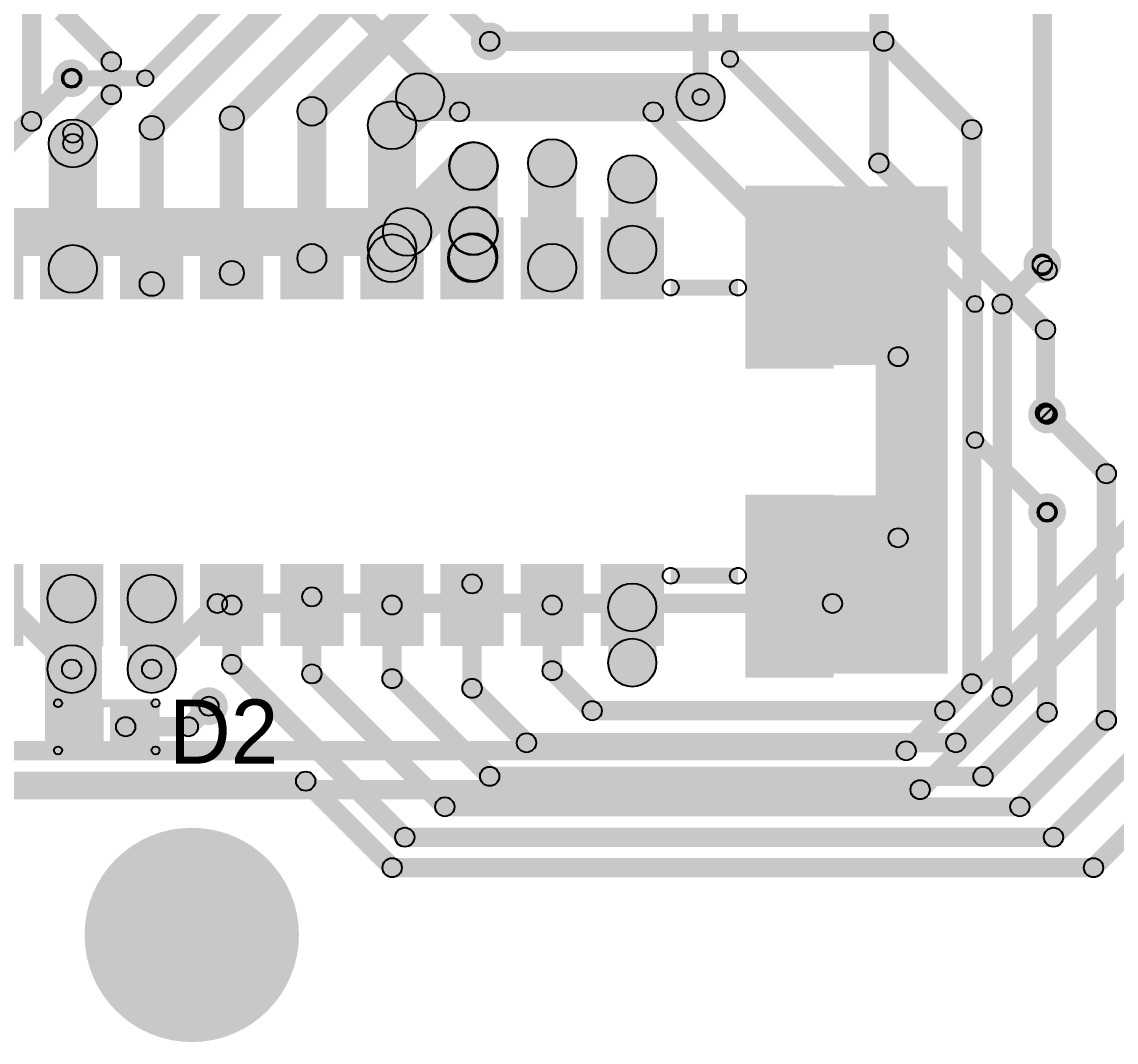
# Model space of a CAD drawing. Header units: millimetres. Extents: x -1.37 to 1.18, y -0.07 to 2.63.
# Drawn here: x -0.106 to 0.577, y -0.067 to 0.57 of the extents above; entities that cross this region are included whole.
import ezdxf

# ---------------------------------------------------------------- set-up
doc = ezdxf.new("R2010")
doc.units = ezdxf.units.MM
doc.header["$MEASUREMENT"] = 0
for name, color, linetype in [('BottomLayer', 5, 'Continuous'), ('BottomSolder', 6, 'Continuous'), ('PadHoleLayer', 156, 'Continuous'), ('TopLayer', 1, 'Continuous'), ('TopOverlay', 2, 'Continuous'), ('TopPaste', 8, 'Continuous'), ('TopSolder', 216, 'Continuous'), ('ViaHoleLayer', 16, 'Continuous')]:
    doc.layers.add(name, color=color, linetype=linetype)

# ---------------------------------------------------------------- blocks, each defined once
blk = doc.blocks.new('M55_6012642R_49')
at = {"layer": 'BottomSolder'}
h = blk.add_hatch(color=6, dxfattribs=at)
edge = h.paths.add_edge_path()
edge.add_arc((0.38701, 0), 0.004, 0, 360)
at = {"layer": 'PadHoleLayer'}
h = blk.add_hatch(color=156, dxfattribs=at)
edge = h.paths.add_edge_path()
edge.add_arc((0.38701, 0), 0.03248, 0, 360)
at = {"layer": 'TopLayer'}
for points in [[(0.42185, 0.04331), (0.37461, 0.04331), (0.37461, 0.14961), (0.42185, 0.14961)], [(-0.06575, 0.12992), (-0.03425, 0.12992), (-0.03425, 0.08661), (-0.06575, 0.08661)], [(-0.01575, 0.12992), (0.01575, 0.12992), (0.01575, 0.08661), (-0.01575, 0.08661)], [(0.03425, 0.12992), (0.06575, 0.12992), (0.06575, 0.08661), (0.03425, 0.08661)], [(0.08425, 0.12992), (0.11575, 0.12992), (0.11575, 0.08661), (0.08425, 0.08661)], [(0.13425, 0.12992), (0.16575, 0.12992), (0.16575, 0.08661), (0.13425, 0.08661)], [(0.18425, 0.12992), (0.21575, 0.12992), (0.21575, 0.08661), (0.18425, 0.08661)], [(0.23425, 0.12992), (0.26575, 0.12992), (0.26575, 0.08661), (0.23425, 0.08661)], [(0.28425, 0.12992), (0.31575, 0.12992), (0.31575, 0.08661), (0.28425, 0.08661)], [(0.42185, -0.14961), (0.37461, -0.14961), (0.37461, -0.04331), (0.42185, -0.04331)], [(-0.06575, -0.08661), (-0.03425, -0.08661), (-0.03425, -0.12992), (-0.06575, -0.12992)], [(-0.01575, -0.08661), (0.01575, -0.08661), (0.01575, -0.12992), (-0.01575, -0.12992)], [(0.03425, -0.08661), (0.06575, -0.08661), (0.06575, -0.12992), (0.03425, -0.12992)], [(0.08425, -0.08661), (0.11575, -0.08661), (0.11575, -0.12992), (0.08425, -0.12992)], [(0.13425, -0.08661), (0.16575, -0.08661), (0.16575, -0.12992), (0.13425, -0.12992)], [(0.18425, -0.08661), (0.21575, -0.08661), (0.21575, -0.12992), (0.18425, -0.12992)], [(0.23425, -0.08661), (0.26575, -0.08661), (0.26575, -0.12992), (0.23425, -0.12992)], [(0.28425, -0.08661), (0.31575, -0.08661), (0.31575, -0.12992), (0.28425, -0.12992)]]:
    blk.add_hatch(color=1, dxfattribs=at).paths.add_polyline_path(points)
at = {"layer": 'TopOverlay'}
h = blk.add_hatch(color=2, dxfattribs=at)
edge = h.paths.add_edge_path()
edge.add_arc((0.324, 0.09), 0.005, 0, 360)
for points in [[(0.324, 0.085), (0.324, 0.095), (0.366, 0.095), (0.366, 0.085)], [(0.324, -0.095), (0.324, -0.085), (0.366, -0.085), (0.366, -0.095)]]:
    blk.add_hatch(color=2, dxfattribs=at).paths.add_polyline_path(points)
h = blk.add_hatch(color=2, dxfattribs=at)
edge = h.paths.add_edge_path()
edge.add_arc((0.366, 0.09), 0.005, 0, 360)
h = blk.add_hatch(color=2, dxfattribs=at)
edge = h.paths.add_edge_path()
edge.add_arc((0.324, -0.09), 0.005, 0, 360)
h = blk.add_hatch(color=2, dxfattribs=at)
edge = h.paths.add_edge_path()
edge.add_arc((0.366, -0.09), 0.005, 0, 360)
at = {"layer": 'TopPaste'}
for points in [[(0.42185, 0.04331), (0.37461, 0.04331), (0.37461, 0.14961), (0.42185, 0.14961)], [(-0.06575, 0.12992), (-0.03425, 0.12992), (-0.03425, 0.08661), (-0.06575, 0.08661)], [(-0.01575, 0.12992), (0.01575, 0.12992), (0.01575, 0.08661), (-0.01575, 0.08661)], [(0.03425, 0.12992), (0.06575, 0.12992), (0.06575, 0.08661), (0.03425, 0.08661)], [(0.08425, 0.12992), (0.11575, 0.12992), (0.11575, 0.08661), (0.08425, 0.08661)], [(0.13425, 0.12992), (0.16575, 0.12992), (0.16575, 0.08661), (0.13425, 0.08661)], [(0.18425, 0.12992), (0.21575, 0.12992), (0.21575, 0.08661), (0.18425, 0.08661)], [(0.23425, 0.12992), (0.26575, 0.12992), (0.26575, 0.08661), (0.23425, 0.08661)], [(0.28425, 0.12992), (0.31575, 0.12992), (0.31575, 0.08661), (0.28425, 0.08661)], [(0.42185, -0.14961), (0.37461, -0.14961), (0.37461, -0.04331), (0.42185, -0.04331)], [(-0.06575, -0.08661), (-0.03425, -0.08661), (-0.03425, -0.12992), (-0.06575, -0.12992)], [(-0.01575, -0.08661), (0.01575, -0.08661), (0.01575, -0.12992), (-0.01575, -0.12992)], [(0.03425, -0.08661), (0.06575, -0.08661), (0.06575, -0.12992), (0.03425, -0.12992)], [(0.08425, -0.08661), (0.11575, -0.08661), (0.11575, -0.12992), (0.08425, -0.12992)], [(0.13425, -0.08661), (0.16575, -0.08661), (0.16575, -0.12992), (0.13425, -0.12992)], [(0.18425, -0.08661), (0.21575, -0.08661), (0.21575, -0.12992), (0.18425, -0.12992)], [(0.23425, -0.08661), (0.26575, -0.08661), (0.26575, -0.12992), (0.23425, -0.12992)], [(0.28425, -0.08661), (0.31575, -0.08661), (0.31575, -0.12992), (0.28425, -0.12992)]]:
    blk.add_hatch(color=8, dxfattribs=at).paths.add_polyline_path(points)
at = {"layer": 'TopSolder'}
for points in [[(0.42585, 0.03931), (0.37061, 0.03931), (0.37061, 0.15361), (0.42585, 0.15361)], [(-0.11975, 0.13392), (-0.08025, 0.13392), (-0.08025, 0.08261), (-0.11975, 0.08261)], [(-0.06975, 0.13392), (-0.03025, 0.13392), (-0.03025, 0.08261), (-0.06975, 0.08261)], [(-0.01975, 0.13392), (0.01975, 0.13392), (0.01975, 0.08261), (-0.01975, 0.08261)], [(0.03025, 0.13392), (0.06975, 0.13392), (0.06975, 0.08261), (0.03025, 0.08261)], [(0.08025, 0.13392), (0.11975, 0.13392), (0.11975, 0.08261), (0.08025, 0.08261)], [(0.13025, 0.13392), (0.16975, 0.13392), (0.16975, 0.08261), (0.13025, 0.08261)], [(0.18025, 0.13392), (0.21975, 0.13392), (0.21975, 0.08261), (0.18025, 0.08261)], [(0.23025, 0.13392), (0.26975, 0.13392), (0.26975, 0.08261), (0.23025, 0.08261)], [(0.28025, 0.13392), (0.31975, 0.13392), (0.31975, 0.08261), (0.28025, 0.08261)], [(0.42585, -0.15361), (0.37061, -0.15361), (0.37061, -0.03931), (0.42585, -0.03931)], [(-0.11975, -0.08261), (-0.08025, -0.08261), (-0.08025, -0.13392), (-0.11975, -0.13392)], [(-0.06975, -0.08261), (-0.03025, -0.08261), (-0.03025, -0.13392), (-0.06975, -0.13392)], [(-0.01975, -0.08261), (0.01975, -0.08261), (0.01975, -0.13392), (-0.01975, -0.13392)], [(0.03025, -0.08261), (0.06975, -0.08261), (0.06975, -0.13392), (0.03025, -0.13392)], [(0.08025, -0.08261), (0.11975, -0.08261), (0.11975, -0.13392), (0.08025, -0.13392)], [(0.13025, -0.08261), (0.16975, -0.08261), (0.16975, -0.13392), (0.13025, -0.13392)], [(0.18025, -0.08261), (0.21975, -0.08261), (0.21975, -0.13392), (0.18025, -0.13392)], [(0.23025, -0.08261), (0.26975, -0.08261), (0.26975, -0.13392), (0.23025, -0.13392)], [(0.28025, -0.08261), (0.31975, -0.08261), (0.31975, -0.13392), (0.28025, -0.13392)]]:
    blk.add_hatch(color=216, dxfattribs=at).paths.add_polyline_path(points)
h = blk.add_hatch(color=216, dxfattribs=at)
edge = h.paths.add_edge_path()
edge.add_arc((0.38701, 0), 0.004, 0, 360)
at = {"layer": 'TopOverlay'}
for centre in [(0.324, 0.09), (0.366, 0.09), (0.324, -0.09), (0.366, -0.09)]:
    blk.add_circle(centre, 0.005, dxfattribs=at)
blk = doc.blocks.new('AZ6225_01F_R7GR_62')
at = {"layer": 'TopLayer'}
for points in [[(-0.02756, 0.01181), (-0.00591, 0.01181), (-0.00591, -0.01181), (-0.02756, -0.01181)], [(0.00591, 0.01181), (0.02756, 0.01181), (0.02756, -0.01181), (0.00591, -0.01181)]]:
    blk.add_hatch(color=1, dxfattribs=at).paths.add_polyline_path(points)
at = {"layer": 'TopOverlay'}
h = blk.add_hatch(color=2, dxfattribs=at)
edge = h.paths.add_edge_path()
edge.add_arc((-0.0305, 0.01466), 0.0025, 0, 360)
h = blk.add_hatch(color=2, dxfattribs=at)
edge = h.paths.add_edge_path()
edge.add_arc((-0.0305, 0.01466), 0.0025, 0, 360)
for points in [[(-0.028, -0.01475), (-0.033, -0.01475), (-0.033, 0.01466), (-0.028, 0.01466)], [(-0.0305, 0.01216), (-0.0305, 0.01716), (0.03037, 0.01716), (0.03037, 0.01216)], [(0.03287, -0.01475), (0.02787, -0.01475), (0.02787, 0.01466), (0.03287, 0.01466)], [(-0.0305, -0.01725), (-0.0305, -0.01225), (0.03037, -0.01225), (0.03037, -0.01725)]]:
    blk.add_hatch(color=2, dxfattribs=at).paths.add_polyline_path(points)
h = blk.add_hatch(color=2, dxfattribs=at)
edge = h.paths.add_edge_path()
edge.add_arc((0.03037, 0.01466), 0.0025, 0, 360)
h = blk.add_hatch(color=2, dxfattribs=at)
edge = h.paths.add_edge_path()
edge.add_arc((0.03037, 0.01466), 0.0025, 0, 360)
h = blk.add_hatch(color=2, dxfattribs=at)
edge = h.paths.add_edge_path()
edge.add_arc((-0.0305, -0.01475), 0.0025, 0, 360)
h = blk.add_hatch(color=2, dxfattribs=at)
edge = h.paths.add_edge_path()
edge.add_arc((-0.0305, -0.01475), 0.0025, 0, 360)
h = blk.add_hatch(color=2, dxfattribs=at)
edge = h.paths.add_edge_path()
edge.add_arc((0.03037, -0.01475), 0.0025, 0, 360)
h = blk.add_hatch(color=2, dxfattribs=at)
edge = h.paths.add_edge_path()
edge.add_arc((0.03037, -0.01475), 0.0025, 0, 360)
at = {"layer": 'TopPaste'}
for points in [[(-0.02756, 0.01181), (-0.00591, 0.01181), (-0.00591, -0.01181), (-0.02756, -0.01181)], [(0.00591, 0.01181), (0.02756, 0.01181), (0.02756, -0.01181), (0.00591, -0.01181)]]:
    blk.add_hatch(color=8, dxfattribs=at).paths.add_polyline_path(points)
at = {"layer": 'TopSolder'}
for points in [[(-0.03156, 0.01581), (-0.00191, 0.01581), (-0.00191, -0.01581), (-0.03156, -0.01581)], [(0.00191, 0.01581), (0.03156, 0.01581), (0.03156, -0.01581), (0.00191, -0.01581)]]:
    blk.add_hatch(color=216, dxfattribs=at).paths.add_polyline_path(points)
at = {"layer": 'TopOverlay'}
for centre in [(-0.0305, 0.01466), (-0.0305, 0.01466), (0.03037, 0.01466), (0.03037, 0.01466), (-0.0305, -0.01475), (-0.0305, -0.01475), (0.03037, -0.01475), (0.03037, -0.01475)]:
    blk.add_circle(centre, 0.0025, dxfattribs=at)

msp = doc.modelspace()

# ---------------------------------------------------------------- hatches: boundary and pattern name
at = {"layer": 'BottomLayer'}
for points in [[(0.53703, 0.419), (0.52503, 0.419), (0.52503, 1.06197), (0.53703, 1.06197)], [(0.341, 0.547), (0.331, 0.547), (0.331, 1.00037), (0.341, 1.00037)], [(0.32269, 0.52319), (0.31269, 0.52319), (0.31269, 0.99322), (0.32269, 0.99322)], [(0.435, 0.482), (0.423, 0.482), (0.423, 0.813), (0.435, 0.813)], [(-0.07557, 0.74829), (-0.06708, 0.75677), (0.17144, 0.51824), (0.16296, 0.50976)], [(0.02376, 0.71176), (0.03224, 0.72024), (0.19024, 0.56224), (0.18176, 0.55376)], [(-0.08568, 0.57229), (-0.0772, 0.58077), (-0.04595, 0.54952), (-0.05443, 0.54103)], [(0.33246, 0.54346), (0.33954, 0.55054), (0.49254, 0.39754), (0.48546, 0.39046)], [(-0.04419, 0.52472), (-0.05619, 0.52472), (-0.05619, 0.54528), (-0.04419, 0.54528)], [(-0.10976, 0.49176), (-0.11824, 0.50024), (-0.07924, 0.53924), (-0.07076, 0.53076)], [(-0.07001, 0.49642), (-0.07849, 0.5049), (-0.05443, 0.52897), (-0.04595, 0.52048)], [(0.1672, 0.508), (0.1672, 0.52), (0.28813, 0.52), (0.28813, 0.508)], [(0.28388, 0.50976), (0.29237, 0.51824), (0.44524, 0.36537), (0.43676, 0.35688)], [(-0.06825, 0.49425), (-0.08025, 0.49425), (-0.08025, 0.50066), (-0.06825, 0.50066)], [(0.1451, 0.42839), (0.12389, 0.44961), (0.16514, 0.49086), (0.18635, 0.46965)], [(0.42476, 0.47776), (0.43324, 0.48624), (0.53724, 0.38224), (0.52876, 0.37376)], [(-0.34243, 0.424), (-0.34243, 0.454), (0.1345, 0.454), (0.1345, 0.424)], [(0.53703, 0.41797), (0.52503, 0.41797), (0.52503, 0.419), (0.53703, 0.419)], [(0.52678, 0.41373), (0.53527, 0.42222), (0.53824, 0.41924), (0.52976, 0.41076)], [(0.494, 0.309), (0.484, 0.309), (0.484, 0.394), (0.494, 0.394)], [(0.539, 0.326), (0.527, 0.326), (0.527, 0.378), (0.539, 0.378)], [(0.447, 0.248), (0.435, 0.248), (0.435, 0.36113), (0.447, 0.36113)], [(0.52946, 0.32246), (0.53654, 0.32954), (0.53754, 0.32854), (0.53046, 0.32146)], [(0.48546, 0.30546), (0.49254, 0.31254), (0.53754, 0.26754), (0.53046, 0.26046)], [(0.45024, 0.11076), (0.44176, 0.11924), (0.58957, 0.26705), (0.59805, 0.25857)], [(0.45896, 0.08647), (0.45047, 0.09496), (0.61276, 0.25724), (0.62124, 0.24876)], [(0.40424, 0.20276), (0.39576, 0.21124), (0.43676, 0.25224), (0.44524, 0.24376)], [(-0.12924, 0.21176), (-0.12076, 0.22024), (-0.07076, 0.17024), (-0.07924, 0.16176)], [(0.016, 0.201), (0.016, 0.213), (0.4, 0.213), (0.4, 0.201)], [(-0.02076, 0.16176), (-0.02924, 0.17024), (0.01176, 0.21124), (0.02024, 0.20276)], [(-0.131, 0.109), (-0.131, 0.121), (0.446, 0.121), (0.446, 0.109)], [(-0.2176, 0.08472), (-0.2176, 0.09672), (0.45472, 0.09672), (0.45472, 0.08472)]]:
    msp.add_hatch(color=5, dxfattribs=at).paths.add_polyline_path(points)
h = msp.add_hatch(color=5, dxfattribs=at)
edge = h.paths.add_edge_path()
edge.add_arc((0.186, 0.558), 0.01181, 0, 360)
h = msp.add_hatch(color=5, dxfattribs=at)
edge = h.paths.add_edge_path()
edge.add_arc((0.186, 0.558), 0.006, 0, 360)
h = msp.add_hatch(color=5, dxfattribs=at)
edge = h.paths.add_edge_path()
edge.add_arc((-0.075, 0.535), 0.01181, 0, 360)
h = msp.add_hatch(color=5, dxfattribs=at)
edge = h.paths.add_edge_path()
edge.add_arc((-0.05019, 0.54528), 0.006, 0, 360)
h = msp.add_hatch(color=5, dxfattribs=at)
edge = h.paths.add_edge_path()
edge.add_arc((-0.05019, 0.54528), 0.006, 0, 360)
h = msp.add_hatch(color=5, dxfattribs=at)
edge = h.paths.add_edge_path()
edge.add_arc((0.336, 0.547), 0.005, 0, 360)
h = msp.add_hatch(color=5, dxfattribs=at)
edge = h.paths.add_edge_path()
edge.add_arc((0.336, 0.547), 0.005, 0, 360)
h = msp.add_hatch(color=5, dxfattribs=at)
edge = h.paths.add_edge_path()
edge.add_arc((-0.075, 0.535), 0.006, 0, 360)
h = msp.add_hatch(color=5, dxfattribs=at)
edge = h.paths.add_edge_path()
edge.add_arc((0.31769, 0.52319), 0.01181, 0, 360)
h = msp.add_hatch(color=5, dxfattribs=at)
edge = h.paths.add_edge_path()
edge.add_arc((-0.05019, 0.52472), 0.006, 0, 360)
h = msp.add_hatch(color=5, dxfattribs=at)
edge = h.paths.add_edge_path()
edge.add_arc((-0.05019, 0.52472), 0.006, 0, 360)
h = msp.add_hatch(color=5, dxfattribs=at)
edge = h.paths.add_edge_path()
edge.add_arc((0.31769, 0.52319), 0.005, 0, 360)
h = msp.add_hatch(color=5, dxfattribs=at)
edge = h.paths.add_edge_path()
edge.add_arc((0.1672, 0.514), 0.006, 0, 360)
h = msp.add_hatch(color=5, dxfattribs=at)
edge = h.paths.add_edge_path()
edge.add_arc((0.1672, 0.514), 0.006, 0, 360)
h = msp.add_hatch(color=5, dxfattribs=at)
edge = h.paths.add_edge_path()
edge.add_arc((0.28813, 0.514), 0.006, 0, 360)
h = msp.add_hatch(color=5, dxfattribs=at)
edge = h.paths.add_edge_path()
edge.add_arc((0.28813, 0.514), 0.006, 0, 360)
h = msp.add_hatch(color=5, dxfattribs=at)
edge = h.paths.add_edge_path()
edge.add_arc((-0.07425, 0.49425), 0.01181, 0, 360)
h = msp.add_hatch(color=5, dxfattribs=at)
edge = h.paths.add_edge_path()
edge.add_arc((-0.07425, 0.50066), 0.006, 0, 360)
h = msp.add_hatch(color=5, dxfattribs=at)
edge = h.paths.add_edge_path()
edge.add_arc((-0.07425, 0.50066), 0.006, 0, 360)
h = msp.add_hatch(color=5, dxfattribs=at)
edge = h.paths.add_edge_path()
edge.add_arc((-0.07425, 0.49425), 0.006, 0, 360)
h = msp.add_hatch(color=5, dxfattribs=at)
edge = h.paths.add_edge_path()
edge.add_arc((0.17575, 0.48025), 0.015, 0, 360)
h = msp.add_hatch(color=5, dxfattribs=at)
edge = h.paths.add_edge_path()
edge.add_arc((0.17575, 0.48025), 0.01181, 0, 360)
h = msp.add_hatch(color=5, dxfattribs=at)
edge = h.paths.add_edge_path()
edge.add_arc((0.225, 0.482), 0.01181, 0, 360)
h = msp.add_hatch(color=5, dxfattribs=at)
edge = h.paths.add_edge_path()
edge.add_arc((0.429, 0.482), 0.006, 0, 360)
h = msp.add_hatch(color=5, dxfattribs=at)
edge = h.paths.add_edge_path()
edge.add_arc((0.429, 0.482), 0.006, 0, 360)
h = msp.add_hatch(color=5, dxfattribs=at)
edge = h.paths.add_edge_path()
edge.add_arc((0.275, 0.472), 0.01181, 0, 360)
h = msp.add_hatch(color=5, dxfattribs=at)
edge = h.paths.add_edge_path()
edge.add_arc((0.1345, 0.439), 0.015, 0, 360)
h = msp.add_hatch(color=5, dxfattribs=at)
edge = h.paths.add_edge_path()
edge.add_arc((0.1345, 0.439), 0.015, 0, 360)
h = msp.add_hatch(color=5, dxfattribs=at)
edge = h.paths.add_edge_path()
edge.add_arc((0.53103, 0.419), 0.01181, 0, 360)
h = msp.add_hatch(color=5, dxfattribs=at)
edge = h.paths.add_edge_path()
edge.add_arc((0.53103, 0.419), 0.006, 0, 360)
h = msp.add_hatch(color=5, dxfattribs=at)
edge = h.paths.add_edge_path()
edge.add_arc((0.53103, 0.419), 0.006, 0, 360)
h = msp.add_hatch(color=5, dxfattribs=at)
edge = h.paths.add_edge_path()
edge.add_arc((0.53103, 0.41797), 0.006, 0, 360)
h = msp.add_hatch(color=5, dxfattribs=at)
edge = h.paths.add_edge_path()
edge.add_arc((0.53103, 0.41797), 0.006, 0, 360)
h = msp.add_hatch(color=5, dxfattribs=at)
edge = h.paths.add_edge_path()
edge.add_arc((0.534, 0.415), 0.006, 0, 360)
h = msp.add_hatch(color=5, dxfattribs=at)
edge = h.paths.add_edge_path()
edge.add_arc((0.489, 0.394), 0.005, 0, 360)
h = msp.add_hatch(color=5, dxfattribs=at)
edge = h.paths.add_edge_path()
edge.add_arc((0.489, 0.394), 0.005, 0, 360)
h = msp.add_hatch(color=5, dxfattribs=at)
edge = h.paths.add_edge_path()
edge.add_arc((0.533, 0.378), 0.006, 0, 360)
h = msp.add_hatch(color=5, dxfattribs=at)
edge = h.paths.add_edge_path()
edge.add_arc((0.533, 0.378), 0.006, 0, 360)
h = msp.add_hatch(color=5, dxfattribs=at)
edge = h.paths.add_edge_path()
edge.add_arc((0.441, 0.36113), 0.006, 0, 360)
h = msp.add_hatch(color=5, dxfattribs=at)
edge = h.paths.add_edge_path()
edge.add_arc((0.441, 0.36113), 0.006, 0, 360)
h = msp.add_hatch(color=5, dxfattribs=at)
edge = h.paths.add_edge_path()
edge.add_arc((0.534, 0.325), 0.01181, 0, 360)
h = msp.add_hatch(color=5, dxfattribs=at)
edge = h.paths.add_edge_path()
edge.add_arc((0.533, 0.326), 0.006, 0, 360)
h = msp.add_hatch(color=5, dxfattribs=at)
edge = h.paths.add_edge_path()
edge.add_arc((0.533, 0.326), 0.005, 0, 360)
h = msp.add_hatch(color=5, dxfattribs=at)
edge = h.paths.add_edge_path()
edge.add_arc((0.534, 0.325), 0.005, 0, 360)
h = msp.add_hatch(color=5, dxfattribs=at)
edge = h.paths.add_edge_path()
edge.add_arc((0.489, 0.309), 0.005, 0, 360)
h = msp.add_hatch(color=5, dxfattribs=at)
edge = h.paths.add_edge_path()
edge.add_arc((0.489, 0.309), 0.005, 0, 360)
h = msp.add_hatch(color=5, dxfattribs=at)
edge = h.paths.add_edge_path()
edge.add_arc((0.534, 0.264), 0.01181, 0, 360)
h = msp.add_hatch(color=5, dxfattribs=at)
edge = h.paths.add_edge_path()
edge.add_arc((0.534, 0.264), 0.005, 0, 360)
h = msp.add_hatch(color=5, dxfattribs=at)
edge = h.paths.add_edge_path()
edge.add_arc((0.441, 0.248), 0.006, 0, 360)
h = msp.add_hatch(color=5, dxfattribs=at)
edge = h.paths.add_edge_path()
edge.add_arc((0.441, 0.248), 0.006, 0, 360)
h = msp.add_hatch(color=5, dxfattribs=at)
edge = h.paths.add_edge_path()
edge.add_arc((0.016, 0.207), 0.006, 0, 360)
h = msp.add_hatch(color=5, dxfattribs=at)
edge = h.paths.add_edge_path()
edge.add_arc((0.016, 0.207), 0.006, 0, 360)
h = msp.add_hatch(color=5, dxfattribs=at)
edge = h.paths.add_edge_path()
edge.add_arc((0.4, 0.207), 0.006, 0, 360)
h = msp.add_hatch(color=5, dxfattribs=at)
edge = h.paths.add_edge_path()
edge.add_arc((0.4, 0.207), 0.006, 0, 360)
h = msp.add_hatch(color=5, dxfattribs=at)
edge = h.paths.add_edge_path()
edge.add_arc((0.382, 0.177), 0.01181, 0, 360)
h = msp.add_hatch(color=5, dxfattribs=at)
edge = h.paths.add_edge_path()
edge.add_arc((0.411, 0.177), 0.01181, 0, 360)
h = msp.add_hatch(color=5, dxfattribs=at)
edge = h.paths.add_edge_path()
edge.add_arc((-0.075, 0.166), 0.01181, 0, 360)
h = msp.add_hatch(color=5, dxfattribs=at)
edge = h.paths.add_edge_path()
edge.add_arc((-0.025, 0.166), 0.01181, 0, 360)
h = msp.add_hatch(color=5, dxfattribs=at)
edge = h.paths.add_edge_path()
edge.add_arc((0.275, 0.17), 0.01181, 0, 360)
h = msp.add_hatch(color=5, dxfattribs=at)
edge = h.paths.add_edge_path()
edge.add_arc((-0.075, 0.166), 0.006, 0, 360)
h = msp.add_hatch(color=5, dxfattribs=at)
edge = h.paths.add_edge_path()
edge.add_arc((-0.025, 0.166), 0.006, 0, 360)
h = msp.add_hatch(color=5, dxfattribs=at)
edge = h.paths.add_edge_path()
edge.add_arc((0.01073, 0.14281), 0.01181, 0, 360)
h = msp.add_hatch(color=5, dxfattribs=at)
edge = h.paths.add_edge_path()
edge.add_arc((0.446, 0.115), 0.006, 0, 360)
h = msp.add_hatch(color=5, dxfattribs=at)
edge = h.paths.add_edge_path()
edge.add_arc((0.446, 0.115), 0.006, 0, 360)
h = msp.add_hatch(color=5, dxfattribs=at)
edge = h.paths.add_edge_path()
edge.add_arc((0.45472, 0.09072), 0.006, 0, 360)
h = msp.add_hatch(color=5, dxfattribs=at)
edge = h.paths.add_edge_path()
edge.add_arc((0.45472, 0.09072), 0.006, 0, 360)
h = msp.add_hatch(color=5, dxfattribs=at)
edge = h.paths.add_edge_path()
edge.add_arc((0, 0), 0.05906, 0, 360)
at = {"layer": 'BottomSolder'}
h = msp.add_hatch(color=6, dxfattribs=at)
edge = h.paths.add_edge_path()
edge.add_arc((0, 0), 0.06306, 0, 360)
at = {"layer": 'PadHoleLayer'}
h = msp.add_hatch(color=156, dxfattribs=at)
edge = h.paths.add_edge_path()
edge.add_arc((0, 0), 0.06693, 0, 360)
at = {"layer": 'TopLayer'}
for points in [[(-0.094, 0.5081), (-0.106, 0.5081), (-0.106, 0.76352), (-0.094, 0.76352)], [(-0.02546, 0.53146), (-0.03254, 0.53854), (0.10646, 0.67754), (0.11354, 0.67046)], [(-0.0197, 0.4987), (-0.0303, 0.5093), (0.1122, 0.65181), (0.12281, 0.6412)], [(0.0303, 0.5047), (0.0197, 0.5153), (0.12889, 0.62449), (0.13949, 0.61389)], [(0.08136, 0.50797), (0.06864, 0.52069), (0.14664, 0.59869), (0.15936, 0.58597)], [(0.186, 0.552), (0.186, 0.564), (0.432, 0.564), (0.432, 0.552)], [(0.42776, 0.55376), (0.43624, 0.56224), (0.49124, 0.50724), (0.48276, 0.49876)], [(-0.075, 0.53), (-0.075, 0.54), (-0.029, 0.54), (-0.029, 0.53)], [(0.13561, 0.49501), (0.11439, 0.51623), (0.13197, 0.5338), (0.15318, 0.51259)], [(0.14257, 0.50819), (0.14257, 0.53819), (0.31769, 0.53819), (0.31769, 0.50819)], [(0.084, 0.42253), (0.066, 0.42253), (0.066, 0.51433), (0.084, 0.51433)], [(-0.12076, 0.47886), (-0.12924, 0.48734), (-0.10424, 0.51234), (-0.09576, 0.50386)], [(0.0325, 0.41335), (0.0175, 0.41335), (0.0175, 0.51), (0.0325, 0.51)], [(0.14, 0.42918), (0.11, 0.42918), (0.11, 0.50562), (0.14, 0.50562)], [(-0.0175, 0.4065), (-0.0325, 0.4065), (-0.0325, 0.504), (-0.0175, 0.504)], [(0.493, 0.15687), (0.481, 0.15687), (0.481, 0.503), (0.493, 0.503)], [(-0.05925, 0.41587), (-0.08925, 0.41587), (-0.08925, 0.49425), (-0.05925, 0.49425)], [(0.16514, 0.46965), (0.18635, 0.49086), (0.18661, 0.49061), (0.16539, 0.46939)], [(0.191, 0.43971), (0.161, 0.43971), (0.161, 0.48), (0.191, 0.48)], [(0.24, 0.41662), (0.21, 0.41662), (0.21, 0.482), (0.24, 0.482)], [(0.29, 0.428), (0.26, 0.428), (0.26, 0.472), (0.29, 0.472)], [(0.472, 0.46752), (0.369, 0.46752), (0.369, 0.356), (0.472, 0.356)], [(0.18635, 0.42886), (0.16514, 0.45007), (0.16539, 0.45032), (0.18661, 0.42911)], [(0.11439, 0.41857), (0.13561, 0.43979), (0.13561, 0.43979), (0.11439, 0.41857)], [(0.19075, 0.42327), (0.16075, 0.42327), (0.16075, 0.43946), (0.19075, 0.43946)], [(0.18561, 0.41192), (0.16439, 0.43313), (0.16514, 0.43388), (0.18635, 0.41267)], [(0.14, 0.42253), (0.11, 0.42253), (0.11, 0.42918), (0.14, 0.42918)], [(0.51024, 0.38973), (0.50176, 0.39822), (0.52678, 0.42324), (0.53527, 0.41476)], [(0.54224, 0.05676), (0.53376, 0.06524), (0.87057, 0.40205), (0.87905, 0.39357)], [(0.512, 0.149), (0.5, 0.149), (0.5, 0.39397), (0.512, 0.39397)], [(0.56724, 0.03776), (0.55876, 0.04624), (0.90276, 0.39024), (0.91124, 0.38176)], [(0.427, 0.227), (0.472, 0.227), (0.472, 0.377), (0.427, 0.377)], [(0.52976, 0.32076), (0.53824, 0.32924), (0.57524, 0.29224), (0.56676, 0.28376)], [(0.534, 0.319), (0.534, 0.331), (0.534, 0.331), (0.534, 0.319)], [(0.577, 0.134), (0.565, 0.134), (0.565, 0.288), (0.577, 0.288)], [(0.472, 0.2746), (0.369, 0.2746), (0.369, 0.16309), (0.472, 0.16309)], [(0.54, 0.139), (0.528, 0.139), (0.528, 0.264), (0.54, 0.264)], [(-0.09167, 0.114), (-0.056, 0.114), (-0.056, 0.228), (-0.09167, 0.228)], [(0.181, 0.154), (0.169, 0.154), (0.169, 0.21923), (0.181, 0.21923)], [(-0.06, 0.166), (-0.09, 0.166), (-0.09, 0.20999), (-0.06, 0.20999)], [(-0.01, 0.166), (-0.04, 0.166), (-0.04, 0.20999), (-0.01, 0.20999)], [(0.031, 0.169), (0.019, 0.169), (0.019, 0.20599), (0.031, 0.20599)], [(0.081, 0.163), (0.069, 0.163), (0.069, 0.21112), (0.081, 0.21112)], [(0.131, 0.16), (0.119, 0.16), (0.119, 0.20599), (0.131, 0.20599)], [(0.231, 0.165), (0.219, 0.165), (0.219, 0.20599), (0.231, 0.20599)], [(0.29, 0.17), (0.26, 0.17), (0.26, 0.20449), (0.29, 0.20449)], [(0.02076, 0.16476), (0.02924, 0.17324), (0.13724, 0.06524), (0.12876, 0.05676)], [(0.07076, 0.15876), (0.07924, 0.16724), (0.16224, 0.08424), (0.15376, 0.07576)], [(0.12076, 0.15576), (0.12924, 0.16424), (0.19024, 0.10324), (0.18176, 0.09476)], [(0.22076, 0.16076), (0.22924, 0.16924), (0.25424, 0.14424), (0.24576, 0.13576)], [(0.17076, 0.14976), (0.17924, 0.15824), (0.21324, 0.12424), (0.20476, 0.11576)], [(0.47437, 0.13576), (0.46589, 0.14424), (0.48276, 0.16111), (0.49124, 0.15263)], [(0.48124, 0.11576), (0.47276, 0.12424), (0.50176, 0.15324), (0.51024, 0.14476)], [(0.00213, 0.12576), (-0.00635, 0.13424), (0.00646, 0.14705), (0.01495, 0.13857)], [(0.0107, 0.13681), (0.0107, 0.14881), (0.01073, 0.14881), (0.01073, 0.13681)], [(0.25, 0.134), (0.25, 0.146), (0.47013, 0.146), (0.47013, 0.134)], [(0.49824, 0.09476), (0.48976, 0.10324), (0.52976, 0.14324), (0.53824, 0.13476)], [(0.52124, 0.07576), (0.51276, 0.08424), (0.56676, 0.13824), (0.57524, 0.12976)], [(-0.04127, 0.124), (-0.04127, 0.136), (-0.00211, 0.136), (-0.00211, 0.124)], [(0.209, 0.114), (0.209, 0.126), (0.477, 0.126), (0.477, 0.114)], [(0.186, 0.093), (0.186, 0.105), (0.494, 0.105), (0.494, 0.093)], [(-0.256, 0.09), (-0.256, 0.102), (0.07113, 0.102), (0.07113, 0.09)], [(0.06689, 0.09176), (0.07537, 0.10024), (0.12937, 0.04624), (0.12089, 0.03776)], [(0.158, 0.074), (0.158, 0.086), (0.517, 0.086), (0.517, 0.074)], [(0.133, 0.055), (0.133, 0.067), (0.538, 0.067), (0.538, 0.055)], [(0.12513, 0.036), (0.12513, 0.048), (0.563, 0.048), (0.563, 0.036)]]:
    msp.add_hatch(color=1, dxfattribs=at).paths.add_polyline_path(points)
h = msp.add_hatch(color=1, dxfattribs=at)
edge = h.paths.add_edge_path()
edge.add_arc((0.186, 0.558), 0.01181, 0, 360)
h = msp.add_hatch(color=1, dxfattribs=at)
edge = h.paths.add_edge_path()
edge.add_arc((0.186, 0.558), 0.006, 0, 360)
h = msp.add_hatch(color=1, dxfattribs=at)
edge = h.paths.add_edge_path()
edge.add_arc((0.432, 0.558), 0.006, 0, 360)
h = msp.add_hatch(color=1, dxfattribs=at)
edge = h.paths.add_edge_path()
edge.add_arc((0.432, 0.558), 0.006, 0, 360)
h = msp.add_hatch(color=1, dxfattribs=at)
edge = h.paths.add_edge_path()
edge.add_arc((-0.075, 0.535), 0.01181, 0, 360)
h = msp.add_hatch(color=1, dxfattribs=at)
edge = h.paths.add_edge_path()
edge.add_arc((-0.075, 0.535), 0.005, 0, 360)
h = msp.add_hatch(color=1, dxfattribs=at)
edge = h.paths.add_edge_path()
edge.add_arc((-0.029, 0.535), 0.005, 0, 360)
h = msp.add_hatch(color=1, dxfattribs=at)
edge = h.paths.add_edge_path()
edge.add_arc((-0.029, 0.535), 0.005, 0, 360)
h = msp.add_hatch(color=1, dxfattribs=at)
edge = h.paths.add_edge_path()
edge.add_arc((0.14257, 0.52319), 0.015, 0, 360)
h = msp.add_hatch(color=1, dxfattribs=at)
edge = h.paths.add_edge_path()
edge.add_arc((0.14257, 0.52319), 0.015, 0, 360)
h = msp.add_hatch(color=1, dxfattribs=at)
edge = h.paths.add_edge_path()
edge.add_arc((0.31769, 0.52319), 0.015, 0, 360)
h = msp.add_hatch(color=1, dxfattribs=at)
edge = h.paths.add_edge_path()
edge.add_arc((0.31769, 0.52319), 0.01181, 0, 360)
h = msp.add_hatch(color=1, dxfattribs=at)
edge = h.paths.add_edge_path()
edge.add_arc((0.075, 0.51433), 0.009, 0, 360)
h = msp.add_hatch(color=1, dxfattribs=at)
edge = h.paths.add_edge_path()
edge.add_arc((0.075, 0.51433), 0.009, 0, 360)
h = msp.add_hatch(color=1, dxfattribs=at)
edge = h.paths.add_edge_path()
edge.add_arc((0.125, 0.50562), 0.015, 0, 360)
h = msp.add_hatch(color=1, dxfattribs=at)
edge = h.paths.add_edge_path()
edge.add_arc((0.125, 0.50562), 0.015, 0, 360)
h = msp.add_hatch(color=1, dxfattribs=at)
edge = h.paths.add_edge_path()
edge.add_arc((-0.1, 0.5081), 0.006, 0, 360)
h = msp.add_hatch(color=1, dxfattribs=at)
edge = h.paths.add_edge_path()
edge.add_arc((-0.1, 0.5081), 0.006, 0, 360)
h = msp.add_hatch(color=1, dxfattribs=at)
edge = h.paths.add_edge_path()
edge.add_arc((0.025, 0.51), 0.0075, 0, 360)
h = msp.add_hatch(color=1, dxfattribs=at)
edge = h.paths.add_edge_path()
edge.add_arc((0.025, 0.51), 0.0075, 0, 360)
h = msp.add_hatch(color=1, dxfattribs=at)
edge = h.paths.add_edge_path()
edge.add_arc((-0.07425, 0.49425), 0.015, 0, 360)
h = msp.add_hatch(color=1, dxfattribs=at)
edge = h.paths.add_edge_path()
edge.add_arc((-0.07425, 0.49425), 0.01181, 0, 360)
h = msp.add_hatch(color=1, dxfattribs=at)
edge = h.paths.add_edge_path()
edge.add_arc((-0.025, 0.504), 0.0075, 0, 360)
h = msp.add_hatch(color=1, dxfattribs=at)
edge = h.paths.add_edge_path()
edge.add_arc((-0.025, 0.504), 0.0075, 0, 360)
h = msp.add_hatch(color=1, dxfattribs=at)
edge = h.paths.add_edge_path()
edge.add_arc((0.487, 0.503), 0.006, 0, 360)
h = msp.add_hatch(color=1, dxfattribs=at)
edge = h.paths.add_edge_path()
edge.add_arc((0.487, 0.503), 0.006, 0, 360)
h = msp.add_hatch(color=1, dxfattribs=at)
edge = h.paths.add_edge_path()
edge.add_arc((0.17575, 0.48025), 0.015, 0, 360)
h = msp.add_hatch(color=1, dxfattribs=at)
edge = h.paths.add_edge_path()
edge.add_arc((0.176, 0.48), 0.015, 0, 360)
h = msp.add_hatch(color=1, dxfattribs=at)
edge = h.paths.add_edge_path()
edge.add_arc((0.176, 0.48), 0.015, 0, 360)
h = msp.add_hatch(color=1, dxfattribs=at)
edge = h.paths.add_edge_path()
edge.add_arc((0.17575, 0.48025), 0.01181, 0, 360)
h = msp.add_hatch(color=1, dxfattribs=at)
edge = h.paths.add_edge_path()
edge.add_arc((0.225, 0.482), 0.015, 0, 360)
h = msp.add_hatch(color=1, dxfattribs=at)
edge = h.paths.add_edge_path()
edge.add_arc((0.225, 0.482), 0.01181, 0, 360)
h = msp.add_hatch(color=1, dxfattribs=at)
edge = h.paths.add_edge_path()
edge.add_arc((0.275, 0.472), 0.015, 0, 360)
h = msp.add_hatch(color=1, dxfattribs=at)
edge = h.paths.add_edge_path()
edge.add_arc((0.275, 0.472), 0.01181, 0, 360)
h = msp.add_hatch(color=1, dxfattribs=at)
edge = h.paths.add_edge_path()
edge.add_arc((0.17575, 0.43946), 0.015, 0, 360)
h = msp.add_hatch(color=1, dxfattribs=at)
edge = h.paths.add_edge_path()
edge.add_arc((0.17575, 0.43946), 0.015, 0, 360)
h = msp.add_hatch(color=1, dxfattribs=at)
edge = h.paths.add_edge_path()
edge.add_arc((0.176, 0.43971), 0.015, 0, 360)
h = msp.add_hatch(color=1, dxfattribs=at)
edge = h.paths.add_edge_path()
edge.add_arc((0.176, 0.43971), 0.015, 0, 360)
h = msp.add_hatch(color=1, dxfattribs=at)
edge = h.paths.add_edge_path()
edge.add_arc((0.125, 0.42918), 0.015, 0, 360)
h = msp.add_hatch(color=1, dxfattribs=at)
edge = h.paths.add_edge_path()
edge.add_arc((0.125, 0.42918), 0.015, 0, 360)
h = msp.add_hatch(color=1, dxfattribs=at)
edge = h.paths.add_edge_path()
edge.add_arc((0.125, 0.42918), 0.015, 0, 360)
h = msp.add_hatch(color=1, dxfattribs=at)
edge = h.paths.add_edge_path()
edge.add_arc((0.125, 0.42918), 0.015, 0, 360)
h = msp.add_hatch(color=1, dxfattribs=at)
edge = h.paths.add_edge_path()
edge.add_arc((0.125, 0.42253), 0.015, 0, 360)
h = msp.add_hatch(color=1, dxfattribs=at)
edge = h.paths.add_edge_path()
edge.add_arc((0.175, 0.42253), 0.015, 0, 360)
h = msp.add_hatch(color=1, dxfattribs=at)
edge = h.paths.add_edge_path()
edge.add_arc((0.17575, 0.42327), 0.015, 0, 360)
h = msp.add_hatch(color=1, dxfattribs=at)
edge = h.paths.add_edge_path()
edge.add_arc((0.17575, 0.42327), 0.015, 0, 360)
h = msp.add_hatch(color=1, dxfattribs=at)
edge = h.paths.add_edge_path()
edge.add_arc((0.275, 0.428), 0.015, 0, 360)
h = msp.add_hatch(color=1, dxfattribs=at)
edge = h.paths.add_edge_path()
edge.add_arc((-0.07425, 0.41587), 0.015, 0, 360)
h = msp.add_hatch(color=1, dxfattribs=at)
edge = h.paths.add_edge_path()
edge.add_arc((0.075, 0.42253), 0.009, 0, 360)
h = msp.add_hatch(color=1, dxfattribs=at)
edge = h.paths.add_edge_path()
edge.add_arc((0.225, 0.41662), 0.015, 0, 360)
h = msp.add_hatch(color=1, dxfattribs=at)
edge = h.paths.add_edge_path()
edge.add_arc((0.53103, 0.419), 0.01181, 0, 360)
h = msp.add_hatch(color=1, dxfattribs=at)
edge = h.paths.add_edge_path()
edge.add_arc((0.53103, 0.419), 0.006, 0, 360)
h = msp.add_hatch(color=1, dxfattribs=at)
edge = h.paths.add_edge_path()
edge.add_arc((0.025, 0.41335), 0.0075, 0, 360)
h = msp.add_hatch(color=1, dxfattribs=at)
edge = h.paths.add_edge_path()
edge.add_arc((-0.025, 0.4065), 0.0075, 0, 360)
h = msp.add_hatch(color=1, dxfattribs=at)
edge = h.paths.add_edge_path()
edge.add_arc((0.506, 0.39397), 0.006, 0, 360)
h = msp.add_hatch(color=1, dxfattribs=at)
edge = h.paths.add_edge_path()
edge.add_arc((0.506, 0.39397), 0.006, 0, 360)
h = msp.add_hatch(color=1, dxfattribs=at)
edge = h.paths.add_edge_path()
edge.add_arc((0.534, 0.325), 0.01181, 0, 360)
h = msp.add_hatch(color=1, dxfattribs=at)
edge = h.paths.add_edge_path()
edge.add_arc((0.534, 0.325), 0.006, 0, 360)
h = msp.add_hatch(color=1, dxfattribs=at)
edge = h.paths.add_edge_path()
edge.add_arc((0.534, 0.325), 0.006, 0, 360)
h = msp.add_hatch(color=1, dxfattribs=at)
edge = h.paths.add_edge_path()
edge.add_arc((0.534, 0.325), 0.006, 0, 360)
h = msp.add_hatch(color=1, dxfattribs=at)
edge = h.paths.add_edge_path()
edge.add_arc((0.571, 0.288), 0.006, 0, 360)
h = msp.add_hatch(color=1, dxfattribs=at)
edge = h.paths.add_edge_path()
edge.add_arc((0.571, 0.288), 0.006, 0, 360)
h = msp.add_hatch(color=1, dxfattribs=at)
edge = h.paths.add_edge_path()
edge.add_arc((0.534, 0.264), 0.01181, 0, 360)
h = msp.add_hatch(color=1, dxfattribs=at)
edge = h.paths.add_edge_path()
edge.add_arc((0.534, 0.264), 0.006, 0, 360)
h = msp.add_hatch(color=1, dxfattribs=at)
edge = h.paths.add_edge_path()
edge.add_arc((-0.075, 0.20999), 0.015, 0, 360)
h = msp.add_hatch(color=1, dxfattribs=at)
edge = h.paths.add_edge_path()
edge.add_arc((-0.025, 0.20999), 0.015, 0, 360)
h = msp.add_hatch(color=1, dxfattribs=at)
edge = h.paths.add_edge_path()
edge.add_arc((0.175, 0.21923), 0.006, 0, 360)
h = msp.add_hatch(color=1, dxfattribs=at)
edge = h.paths.add_edge_path()
edge.add_arc((0.275, 0.20449), 0.015, 0, 360)
h = msp.add_hatch(color=1, dxfattribs=at)
edge = h.paths.add_edge_path()
edge.add_arc((0.025, 0.20599), 0.006, 0, 360)
h = msp.add_hatch(color=1, dxfattribs=at)
edge = h.paths.add_edge_path()
edge.add_arc((0.075, 0.21112), 0.006, 0, 360)
h = msp.add_hatch(color=1, dxfattribs=at)
edge = h.paths.add_edge_path()
edge.add_arc((0.125, 0.20599), 0.006, 0, 360)
h = msp.add_hatch(color=1, dxfattribs=at)
edge = h.paths.add_edge_path()
edge.add_arc((0.225, 0.20599), 0.006, 0, 360)
h = msp.add_hatch(color=1, dxfattribs=at)
edge = h.paths.add_edge_path()
edge.add_arc((0.275, 0.17), 0.015, 0, 360)
h = msp.add_hatch(color=1, dxfattribs=at)
edge = h.paths.add_edge_path()
edge.add_arc((0.382, 0.177), 0.01181, 0, 360)
h = msp.add_hatch(color=1, dxfattribs=at)
edge = h.paths.add_edge_path()
edge.add_arc((0.411, 0.177), 0.01181, 0, 360)
h = msp.add_hatch(color=1, dxfattribs=at)
edge = h.paths.add_edge_path()
edge.add_arc((-0.075, 0.166), 0.015, 0, 360)
h = msp.add_hatch(color=1, dxfattribs=at)
edge = h.paths.add_edge_path()
edge.add_arc((-0.075, 0.166), 0.01181, 0, 360)
h = msp.add_hatch(color=1, dxfattribs=at)
edge = h.paths.add_edge_path()
edge.add_arc((-0.025, 0.166), 0.015, 0, 360)
h = msp.add_hatch(color=1, dxfattribs=at)
edge = h.paths.add_edge_path()
edge.add_arc((-0.025, 0.166), 0.01181, 0, 360)
h = msp.add_hatch(color=1, dxfattribs=at)
edge = h.paths.add_edge_path()
edge.add_arc((0.275, 0.17), 0.01181, 0, 360)
h = msp.add_hatch(color=1, dxfattribs=at)
edge = h.paths.add_edge_path()
edge.add_arc((0.025, 0.169), 0.006, 0, 360)
h = msp.add_hatch(color=1, dxfattribs=at)
edge = h.paths.add_edge_path()
edge.add_arc((0.025, 0.169), 0.006, 0, 360)
h = msp.add_hatch(color=1, dxfattribs=at)
edge = h.paths.add_edge_path()
edge.add_arc((0.225, 0.165), 0.006, 0, 360)
h = msp.add_hatch(color=1, dxfattribs=at)
edge = h.paths.add_edge_path()
edge.add_arc((0.225, 0.165), 0.006, 0, 360)
h = msp.add_hatch(color=1, dxfattribs=at)
edge = h.paths.add_edge_path()
edge.add_arc((0.075, 0.163), 0.006, 0, 360)
h = msp.add_hatch(color=1, dxfattribs=at)
edge = h.paths.add_edge_path()
edge.add_arc((0.075, 0.163), 0.006, 0, 360)
h = msp.add_hatch(color=1, dxfattribs=at)
edge = h.paths.add_edge_path()
edge.add_arc((0.125, 0.16), 0.006, 0, 360)
h = msp.add_hatch(color=1, dxfattribs=at)
edge = h.paths.add_edge_path()
edge.add_arc((0.125, 0.16), 0.006, 0, 360)
h = msp.add_hatch(color=1, dxfattribs=at)
edge = h.paths.add_edge_path()
edge.add_arc((0.175, 0.154), 0.006, 0, 360)
h = msp.add_hatch(color=1, dxfattribs=at)
edge = h.paths.add_edge_path()
edge.add_arc((0.175, 0.154), 0.006, 0, 360)
h = msp.add_hatch(color=1, dxfattribs=at)
edge = h.paths.add_edge_path()
edge.add_arc((0.487, 0.15687), 0.006, 0, 360)
h = msp.add_hatch(color=1, dxfattribs=at)
edge = h.paths.add_edge_path()
edge.add_arc((0.487, 0.15687), 0.006, 0, 360)
h = msp.add_hatch(color=1, dxfattribs=at)
edge = h.paths.add_edge_path()
edge.add_arc((0.01073, 0.14281), 0.01181, 0, 360)
h = msp.add_hatch(color=1, dxfattribs=at)
edge = h.paths.add_edge_path()
edge.add_arc((0.506, 0.149), 0.006, 0, 360)
h = msp.add_hatch(color=1, dxfattribs=at)
edge = h.paths.add_edge_path()
edge.add_arc((0.506, 0.149), 0.006, 0, 360)
h = msp.add_hatch(color=1, dxfattribs=at)
edge = h.paths.add_edge_path()
edge.add_arc((0.0107, 0.14281), 0.006, 0, 360)
h = msp.add_hatch(color=1, dxfattribs=at)
edge = h.paths.add_edge_path()
edge.add_arc((0.0107, 0.14281), 0.006, 0, 360)
h = msp.add_hatch(color=1, dxfattribs=at)
edge = h.paths.add_edge_path()
edge.add_arc((0.01073, 0.14281), 0.006, 0, 360)
h = msp.add_hatch(color=1, dxfattribs=at)
edge = h.paths.add_edge_path()
edge.add_arc((0.25, 0.14), 0.006, 0, 360)
h = msp.add_hatch(color=1, dxfattribs=at)
edge = h.paths.add_edge_path()
edge.add_arc((0.25, 0.14), 0.006, 0, 360)
h = msp.add_hatch(color=1, dxfattribs=at)
edge = h.paths.add_edge_path()
edge.add_arc((0.47013, 0.14), 0.006, 0, 360)
h = msp.add_hatch(color=1, dxfattribs=at)
edge = h.paths.add_edge_path()
edge.add_arc((0.47013, 0.14), 0.006, 0, 360)
h = msp.add_hatch(color=1, dxfattribs=at)
edge = h.paths.add_edge_path()
edge.add_arc((0.534, 0.139), 0.006, 0, 360)
h = msp.add_hatch(color=1, dxfattribs=at)
edge = h.paths.add_edge_path()
edge.add_arc((0.534, 0.139), 0.006, 0, 360)
h = msp.add_hatch(color=1, dxfattribs=at)
edge = h.paths.add_edge_path()
edge.add_arc((0.571, 0.134), 0.006, 0, 360)
h = msp.add_hatch(color=1, dxfattribs=at)
edge = h.paths.add_edge_path()
edge.add_arc((0.571, 0.134), 0.006, 0, 360)
h = msp.add_hatch(color=1, dxfattribs=at)
edge = h.paths.add_edge_path()
edge.add_arc((-0.04127, 0.13), 0.006, 0, 360)
h = msp.add_hatch(color=1, dxfattribs=at)
edge = h.paths.add_edge_path()
edge.add_arc((-0.00211, 0.13), 0.006, 0, 360)
h = msp.add_hatch(color=1, dxfattribs=at)
edge = h.paths.add_edge_path()
edge.add_arc((-0.00211, 0.13), 0.006, 0, 360)
h = msp.add_hatch(color=1, dxfattribs=at)
edge = h.paths.add_edge_path()
edge.add_arc((0.209, 0.12), 0.006, 0, 360)
h = msp.add_hatch(color=1, dxfattribs=at)
edge = h.paths.add_edge_path()
edge.add_arc((0.209, 0.12), 0.006, 0, 360)
h = msp.add_hatch(color=1, dxfattribs=at)
edge = h.paths.add_edge_path()
edge.add_arc((0.477, 0.12), 0.006, 0, 360)
h = msp.add_hatch(color=1, dxfattribs=at)
edge = h.paths.add_edge_path()
edge.add_arc((0.477, 0.12), 0.006, 0, 360)
h = msp.add_hatch(color=1, dxfattribs=at)
edge = h.paths.add_edge_path()
edge.add_arc((0.186, 0.099), 0.006, 0, 360)
h = msp.add_hatch(color=1, dxfattribs=at)
edge = h.paths.add_edge_path()
edge.add_arc((0.186, 0.099), 0.006, 0, 360)
h = msp.add_hatch(color=1, dxfattribs=at)
edge = h.paths.add_edge_path()
edge.add_arc((0.494, 0.099), 0.006, 0, 360)
h = msp.add_hatch(color=1, dxfattribs=at)
edge = h.paths.add_edge_path()
edge.add_arc((0.494, 0.099), 0.006, 0, 360)
h = msp.add_hatch(color=1, dxfattribs=at)
edge = h.paths.add_edge_path()
edge.add_arc((0.07113, 0.096), 0.006, 0, 360)
h = msp.add_hatch(color=1, dxfattribs=at)
edge = h.paths.add_edge_path()
edge.add_arc((0.07113, 0.096), 0.006, 0, 360)
h = msp.add_hatch(color=1, dxfattribs=at)
edge = h.paths.add_edge_path()
edge.add_arc((0.158, 0.08), 0.006, 0, 360)
h = msp.add_hatch(color=1, dxfattribs=at)
edge = h.paths.add_edge_path()
edge.add_arc((0.158, 0.08), 0.006, 0, 360)
h = msp.add_hatch(color=1, dxfattribs=at)
edge = h.paths.add_edge_path()
edge.add_arc((0.517, 0.08), 0.006, 0, 360)
h = msp.add_hatch(color=1, dxfattribs=at)
edge = h.paths.add_edge_path()
edge.add_arc((0.517, 0.08), 0.006, 0, 360)
h = msp.add_hatch(color=1, dxfattribs=at)
edge = h.paths.add_edge_path()
edge.add_arc((0.133, 0.061), 0.006, 0, 360)
h = msp.add_hatch(color=1, dxfattribs=at)
edge = h.paths.add_edge_path()
edge.add_arc((0.133, 0.061), 0.006, 0, 360)
h = msp.add_hatch(color=1, dxfattribs=at)
edge = h.paths.add_edge_path()
edge.add_arc((0.538, 0.061), 0.006, 0, 360)
h = msp.add_hatch(color=1, dxfattribs=at)
edge = h.paths.add_edge_path()
edge.add_arc((0.538, 0.061), 0.006, 0, 360)
h = msp.add_hatch(color=1, dxfattribs=at)
edge = h.paths.add_edge_path()
edge.add_arc((0, 0), 0.05906, 0, 360)
h = msp.add_hatch(color=1, dxfattribs=at)
edge = h.paths.add_edge_path()
edge.add_arc((0.12513, 0.042), 0.006, 0, 360)
h = msp.add_hatch(color=1, dxfattribs=at)
edge = h.paths.add_edge_path()
edge.add_arc((0.12513, 0.042), 0.006, 0, 360)
h = msp.add_hatch(color=1, dxfattribs=at)
edge = h.paths.add_edge_path()
edge.add_arc((0.563, 0.042), 0.006, 0, 360)
h = msp.add_hatch(color=1, dxfattribs=at)
edge = h.paths.add_edge_path()
edge.add_arc((0.563, 0.042), 0.006, 0, 360)
at = {"layer": 'TopSolder'}
h = msp.add_hatch(color=216, dxfattribs=at)
edge = h.paths.add_edge_path()
edge.add_arc((0, 0), 0.06306, 0, 360)
at = {"layer": 'ViaHoleLayer'}
h = msp.add_hatch(color=16, dxfattribs=at)
edge = h.paths.add_edge_path()
edge.add_arc((0.186, 0.558), 0.00591, 0, 360)
h = msp.add_hatch(color=16, dxfattribs=at)
edge = h.paths.add_edge_path()
edge.add_arc((-0.075, 0.535), 0.00591, 0, 360)
h = msp.add_hatch(color=16, dxfattribs=at)
edge = h.paths.add_edge_path()
edge.add_arc((0.31769, 0.52319), 0.00591, 0, 360)
h = msp.add_hatch(color=16, dxfattribs=at)
edge = h.paths.add_edge_path()
edge.add_arc((-0.07425, 0.49425), 0.00591, 0, 360)
h = msp.add_hatch(color=16, dxfattribs=at)
edge = h.paths.add_edge_path()
edge.add_arc((0.17575, 0.48025), 0.00591, 0, 360)
h = msp.add_hatch(color=16, dxfattribs=at)
edge = h.paths.add_edge_path()
edge.add_arc((0.225, 0.482), 0.00591, 0, 360)
h = msp.add_hatch(color=16, dxfattribs=at)
edge = h.paths.add_edge_path()
edge.add_arc((0.275, 0.472), 0.00591, 0, 360)
h = msp.add_hatch(color=16, dxfattribs=at)
edge = h.paths.add_edge_path()
edge.add_arc((0.53103, 0.419), 0.00591, 0, 360)
h = msp.add_hatch(color=16, dxfattribs=at)
edge = h.paths.add_edge_path()
edge.add_arc((0.534, 0.325), 0.00591, 0, 360)
h = msp.add_hatch(color=16, dxfattribs=at)
edge = h.paths.add_edge_path()
edge.add_arc((0.534, 0.264), 0.00591, 0, 360)
h = msp.add_hatch(color=16, dxfattribs=at)
edge = h.paths.add_edge_path()
edge.add_arc((0.382, 0.177), 0.00591, 0, 360)
h = msp.add_hatch(color=16, dxfattribs=at)
edge = h.paths.add_edge_path()
edge.add_arc((0.411, 0.177), 0.00591, 0, 360)
h = msp.add_hatch(color=16, dxfattribs=at)
edge = h.paths.add_edge_path()
edge.add_arc((-0.075, 0.166), 0.00591, 0, 360)
h = msp.add_hatch(color=16, dxfattribs=at)
edge = h.paths.add_edge_path()
edge.add_arc((-0.025, 0.166), 0.00591, 0, 360)
h = msp.add_hatch(color=16, dxfattribs=at)
edge = h.paths.add_edge_path()
edge.add_arc((0.275, 0.17), 0.00591, 0, 360)
h = msp.add_hatch(color=16, dxfattribs=at)
edge = h.paths.add_edge_path()
edge.add_arc((0.01073, 0.14281), 0.00591, 0, 360)

# ---------------------------------------------------------------- linework, layer by layer
at = {"layer": 'BottomLayer'}
for centre, radius in [((0.186, 0.558), 0.006), ((-0.05019, 0.54528), 0.006), ((-0.05019, 0.54528), 0.006), ((0.336, 0.547), 0.005), ((0.336, 0.547), 0.005), ((-0.075, 0.535), 0.006), ((-0.05019, 0.52472), 0.006), ((-0.05019, 0.52472), 0.006), ((0.31769, 0.52319), 0.005), ((0.1672, 0.514), 0.006), ((0.1672, 0.514), 0.006), ((0.28813, 0.514), 0.006), ((0.28813, 0.514), 0.006), ((-0.07425, 0.50066), 0.006), ((-0.07425, 0.50066), 0.006), ((-0.07425, 0.49425), 0.006), ((0.17575, 0.48025), 0.015), ((0.429, 0.482), 0.006), ((0.429, 0.482), 0.006), ((0.1345, 0.439), 0.015), ((0.1345, 0.439), 0.015), ((0.53103, 0.419), 0.006), ((0.53103, 0.419), 0.006), ((0.53103, 0.41797), 0.006), ((0.53103, 0.41797), 0.006), ((0.534, 0.415), 0.006), ((0.489, 0.394), 0.005), ((0.489, 0.394), 0.005), ((0.533, 0.378), 0.006), ((0.533, 0.378), 0.006), ((0.441, 0.36113), 0.006), ((0.441, 0.36113), 0.006), ((0.533, 0.326), 0.006), ((0.533, 0.326), 0.005), ((0.534, 0.325), 0.005), ((0.489, 0.309), 0.005), ((0.489, 0.309), 0.005), ((0.534, 0.264), 0.005), ((0.441, 0.248), 0.006), ((0.441, 0.248), 0.006), ((0.016, 0.207), 0.006), ((0.016, 0.207), 0.006), ((0.4, 0.207), 0.006), ((0.4, 0.207), 0.006), ((-0.075, 0.166), 0.006), ((-0.025, 0.166), 0.006), ((0.446, 0.115), 0.006), ((0.446, 0.115), 0.006), ((0.45472, 0.09072), 0.006), ((0.45472, 0.09072), 0.006)]:
    msp.add_circle(centre, radius, dxfattribs=at)
at = {"layer": 'TopLayer'}
for centre, radius in [((0.186, 0.558), 0.006), ((0.432, 0.558), 0.006), ((0.432, 0.558), 0.006), ((-0.075, 0.535), 0.005), ((-0.029, 0.535), 0.005), ((-0.029, 0.535), 0.005), ((0.14257, 0.52319), 0.015), ((0.14257, 0.52319), 0.015), ((0.31769, 0.52319), 0.015), ((0.075, 0.51433), 0.009), ((0.075, 0.51433), 0.009), ((0.125, 0.50562), 0.015), ((0.125, 0.50562), 0.015), ((-0.1, 0.5081), 0.006), ((-0.1, 0.5081), 0.006), ((0.025, 0.51), 0.0075), ((0.025, 0.51), 0.0075), ((-0.07425, 0.49425), 0.015), ((-0.025, 0.504), 0.0075), ((-0.025, 0.504), 0.0075), ((0.487, 0.503), 0.006), ((0.487, 0.503), 0.006), ((0.17575, 0.48025), 0.015), ((0.176, 0.48), 0.015), ((0.176, 0.48), 0.015), ((0.225, 0.482), 0.015), ((0.275, 0.472), 0.015), ((0.17575, 0.43946), 0.015), ((0.17575, 0.43946), 0.015), ((0.176, 0.43971), 0.015), ((0.176, 0.43971), 0.015), ((0.125, 0.42918), 0.015), ((0.125, 0.42918), 0.015), ((0.125, 0.42918), 0.015), ((0.125, 0.42918), 0.015), ((0.125, 0.42253), 0.015), ((0.175, 0.42253), 0.015), ((0.17575, 0.42327), 0.015), ((0.17575, 0.42327), 0.015), ((0.275, 0.428), 0.015), ((-0.07425, 0.41587), 0.015), ((0.075, 0.42253), 0.009), ((0.225, 0.41662), 0.015), ((0.53103, 0.419), 0.006), ((0.025, 0.41335), 0.0075), ((-0.025, 0.4065), 0.0075), ((0.506, 0.39397), 0.006), ((0.506, 0.39397), 0.006), ((0.534, 0.325), 0.006), ((0.534, 0.325), 0.006), ((0.534, 0.325), 0.006), ((0.571, 0.288), 0.006), ((0.571, 0.288), 0.006), ((0.534, 0.264), 0.006), ((-0.075, 0.20999), 0.015), ((-0.025, 0.20999), 0.015), ((0.175, 0.21923), 0.006), ((0.275, 0.20449), 0.015), ((0.025, 0.20599), 0.006), ((0.075, 0.21112), 0.006), ((0.125, 0.20599), 0.006), ((0.225, 0.20599), 0.006), ((0.275, 0.17), 0.015), ((-0.075, 0.166), 0.015), ((-0.025, 0.166), 0.015), ((0.025, 0.169), 0.006), ((0.025, 0.169), 0.006), ((0.225, 0.165), 0.006), ((0.225, 0.165), 0.006), ((0.075, 0.163), 0.006), ((0.075, 0.163), 0.006), ((0.125, 0.16), 0.006), ((0.125, 0.16), 0.006), ((0.175, 0.154), 0.006), ((0.175, 0.154), 0.006), ((0.487, 0.15687), 0.006), ((0.487, 0.15687), 0.006), ((0.506, 0.149), 0.006), ((0.506, 0.149), 0.006), ((0.0107, 0.14281), 0.006), ((0.0107, 0.14281), 0.006), ((0.01073, 0.14281), 0.006), ((0.25, 0.14), 0.006), ((0.25, 0.14), 0.006), ((0.47013, 0.14), 0.006), ((0.47013, 0.14), 0.006), ((0.534, 0.139), 0.006), ((0.534, 0.139), 0.006), ((0.571, 0.134), 0.006), ((0.571, 0.134), 0.006), ((-0.04127, 0.13), 0.006), ((-0.00211, 0.13), 0.006), ((-0.00211, 0.13), 0.006), ((0.209, 0.12), 0.006), ((0.209, 0.12), 0.006), ((0.477, 0.12), 0.006), ((0.477, 0.12), 0.006), ((0.186, 0.099), 0.006), ((0.186, 0.099), 0.006), ((0.494, 0.099), 0.006), ((0.494, 0.099), 0.006), ((0.07113, 0.096), 0.006), ((0.07113, 0.096), 0.006), ((0.158, 0.08), 0.006), ((0.158, 0.08), 0.006), ((0.517, 0.08), 0.006), ((0.517, 0.08), 0.006), ((0.133, 0.061), 0.006), ((0.133, 0.061), 0.006), ((0.538, 0.061), 0.006), ((0.538, 0.061), 0.006), ((0.12513, 0.042), 0.006), ((0.12513, 0.042), 0.006), ((0.563, 0.042), 0.006), ((0.563, 0.042), 0.006)]:
    msp.add_circle(centre, radius, dxfattribs=at)

# ---------------------------------------------------------------- block references
at = {"rotation": 360}
for name, p in [('M55_6012642R_49', (-0.025, 0.31426)), ('AZ6225_01F_R7GR_62', (-0.053, 0.13))]:
    msp.add_blockref(name, p, dxfattribs=at)

# ---------------------------------------------------------------- texts
at = {"layer": 'TopOverlay'}
msp.add_text('D2', height=0.04, dxfattribs=at).set_placement((-0.01427, 0.107))

doc.saveas('drawing.dxf')
